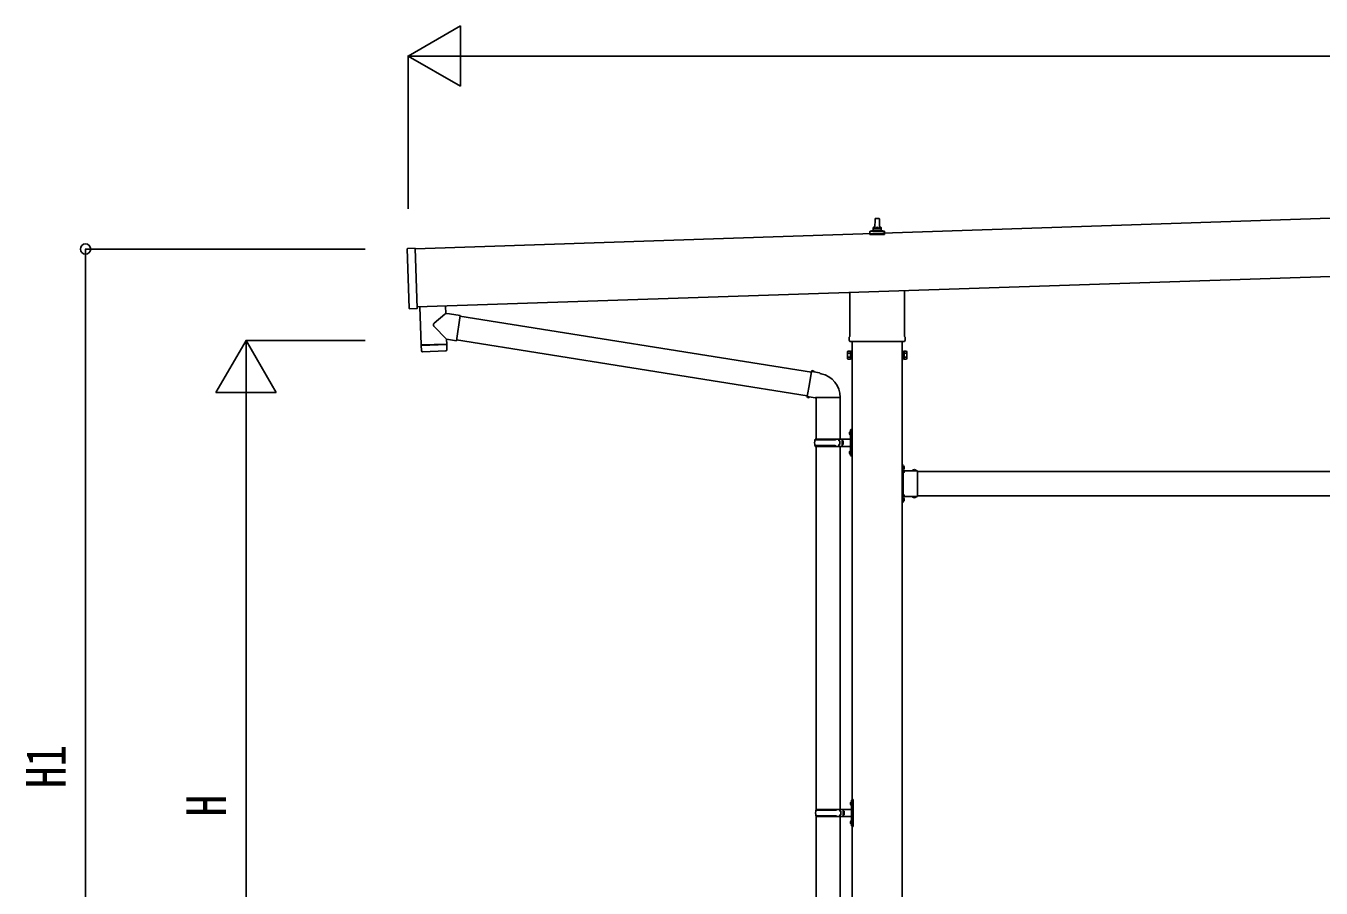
# Model space of a CAD drawing. Units: millimetres, scale not verified. Extents: x -12615 to 12615, y -8910 to 8910.
# Drawn here: x -5414 to -2187, y -2302 to -154 of the extents above; entities that cross this region are included whole.
import ezdxf
from ezdxf.enums import TextEntityAlignment as Align

# ---------------------------------------------------------------- set-up
doc = ezdxf.new("R2010")
doc.units = ezdxf.units.MM
doc.header["$LTSCALE"] = 40
for name, color, linetype in [('0-5_YKK_13', 4, 'Continuous'), ('0-6_YKK_A1', 4, 'Continuous'), ('0-7_YKK_D', 6, 'Continuous')]:
    doc.layers.add(name, color=color, linetype=linetype)
doc.styles.add('ＭＳ ゴシック', font='')
doc.styles.get('ＭＳ ゴシック').set_extended_font_data('MS Gothic')

msp = doc.modelspace()

# ---------------------------------------------------------------- linework, layer by layer
at = {"layer": '0-5_YKK_13'}
for p, q in [((-3299.18, -658.34), (-3298.45, -634.81)), ((-3297.45, -633.84), (-3288.9, -633.84)), ((-3287.9, -634.81), (-3287.18, -658.34)), ((-3311.43, -673.84), (-3311.43, -666.12)), ((-3274.93, -673.84), (-3311.43, -673.84)), ((-3311.05, -665.34), (-3275.31, -665.34)), ((-3310.66, -665.15), (-3303.94, -663.52)), ((-3303.56, -663.34), (-3282.8, -663.34)), ((-3303.18, -662.55), (-3303.18, -658.34)), ((-3302.18, -658.34), (-3284.18, -658.34)), ((-3283.18, -662.55), (-3283.18, -658.34)), ((-3275.69, -665.15), (-3282.41, -663.52)), ((-3274.93, -673.84), (-3274.93, -666.12)), ((-4459.38, -857.63), (-4464.31, -709.72)), ((-4444.36, -708.05), (-4463.35, -708.68)), ((-3361.48, -927.83), (-3361.48, -818.31)), ((-3224.88, -813.76), (-3224.88, -927.83)), ((-4368.9, -852.03), (-4368.29, -870.22)), ((-4366.13, -934.86), (-4397.63, -902.35)), ((-4332.69, -875.28), (-4341.65, -938.34)), ((-4332.95, -877.11), (-3456.96, -1016.58)), ((-4366.13, -934.86), (-4341.65, -938.34)), ((-4366.13, -934.86), (-4365.73, -946.87)), ((-3363.18, -936.6), (-3363.18, -931.1)), ((-3223.18, -931.1), (-3223.18, -936.6)), ((-4429.66, -950), (-4429, -963.04)), ((-4368.39, -963.97), (-4425.9, -965.89)), ((-4425.2, -948.86), (-4425.15, -949.85)), ((-4370.23, -947.02), (-4370.22, -948.02)), ((-4341.39, -936.52), (-3467.38, -1075.67)), ((-3367.18, -966.1), (-3366.42, -964.78)), ((-3367.18, -966.1), (-3367.18, -983.1)), ((-3225.24, -940.1), (-3361.11, -940.1)), ((-3219.18, -966.1), (-3219.94, -964.78)), ((-3219.18, -966.1), (-3219.18, -983.1)), ((-3367.18, -983.1), (-3366.42, -984.41)), ((-3360.18, -969.69), (-3366.42, -969.69)), ((-3360.18, -979.51), (-3366.42, -979.51)), ((-3360.18, -984.41), (-3366.42, -984.41)), ((-3357.68, -983.8), (-3360.18, -983.8)), ((-3228.68, -983.8), (-3226.18, -983.8)), ((-3226.18, -969.69), (-3219.94, -969.69)), ((-3226.18, -979.51), (-3219.94, -979.51)), ((-3226.18, -984.41), (-3219.94, -984.41)), ((-3219.18, -983.1), (-3219.94, -984.41)), ((-3456.64, -1014.76), (-3462.17, -1046.12)), ((-3456.64, -1014.76), (-3455.49, -1012.78)), ((-3455.49, -1012.78), (-3451.93, -1013.41)), ((-3451.93, -1013.41), (-3451.52, -1015.75)), ((-3437, -1018.58), (-3435.32, -1020.2)), ((-3435.32, -1020.2), (-3433.2, -1020.65)), ((-3467.7, -1077.49), (-3462.17, -1046.12)), ((-3467.7, -1077.49), (-3467.3, -1079.74)), ((-3467.7, -1077.49), (-3462.55, -1078.31)), ((-3467.3, -1079.74), (-3463.74, -1080.37)), ((-3463.74, -1080.37), (-3462.55, -1078.31)), ((-3462.55, -1078.31), (-3447.94, -1080.62)), ((-3447.94, -1080.62), (-3445.74, -1079.64)), ((-3385.44, -1080.03), (-3446.62, -1080.03)), ((-3445.68, -1080.03), (-3445.68, -1183.6)), ((-3385.68, -1080.03), (-3385.68, -1183.6)), ((-3359.68, -1160.6), (-3356.68, -1159.1)), ((-3359.68, -1160.6), (-3359.68, -1192.6)), ((-3356.68, -1159.1), (-3356.68, -1192.6)), ((-3356.68, -1159.1), (-3355.68, -1159.1)), ((-3355.68, -1159.1), (-3355.68, -1192.6)), ((-3448.68, -1185.6), (-3398.35, -1185.6)), ((-3447.68, -1183.6), (-3361.68, -1183.6)), ((-3447.68, -1183.6), (-3447.68, -1185.6)), ((-3388.68, -1183.6), (-3388.68, -1188.1)), ((-3388.68, -1188.1), (-3386.68, -1188.1)), ((-3386.68, -1188.1), (-3386.68, -1192.6)), ((-3386.68, -1197.1), (-3386.68, -1192.6)), ((-3380.68, -1183.6), (-3380.68, -1192.6)), ((-3380.68, -1188.1), (-3377.68, -1188.1)), ((-3380.68, -1201.6), (-3380.68, -1192.6)), ((-3377.68, -1188.1), (-3377.68, -1192.6)), ((-3377.68, -1197.1), (-3377.68, -1192.6)), ((-3361.98, -1166.45), (-3359.93, -1167.45)), ((-3360.71, -1164.45), (-3360.08, -1164.45)), ((-3360.71, -1164.45), (-3360.71, -1172.75)), ((-3360.71, -1172.75), (-3360.08, -1172.75)), ((-3360.08, -1164.45), (-3360.08, -1172.75)), ((-3360.08, -1164.45), (-3359.68, -1164.85)), ((-3360.08, -1172.75), (-3359.68, -1172.35)), ((-3359.93, -1167.45), (-3359.32, -1168.6)), ((-3359.68, -1164.85), (-3359.68, -1172.35)), ((-3359.68, -1224.6), (-3359.68, -1192.6)), ((-3356.68, -1226.1), (-3356.68, -1192.6)), ((-3355.68, -1226.1), (-3355.68, -1192.6)), ((-3448.68, -1199.6), (-3398.35, -1199.6)), ((-3447.68, -1201.6), (-3447.68, -1199.6)), ((-3447.68, -1201.6), (-3361.68, -1201.6)), ((-3445.68, -1201.6), (-3445.68, -2106.1)), ((-3388.68, -1201.6), (-3388.68, -1197.1)), ((-3388.68, -1197.1), (-3386.68, -1197.1)), ((-3385.68, -1201.6), (-3385.68, -2106.1)), ((-3380.68, -1197.1), (-3377.68, -1197.1)), ((-3361.98, -1214.45), (-3359.93, -1215.45)), ((-3360.71, -1212.45), (-3360.08, -1212.45)), ((-3360.71, -1212.45), (-3360.71, -1220.75)), ((-3360.71, -1220.75), (-3360.08, -1220.75)), ((-3360.08, -1212.45), (-3360.08, -1220.75)), ((-3360.08, -1212.45), (-3359.68, -1212.85)), ((-3360.08, -1220.75), (-3359.68, -1220.35)), ((-3359.93, -1215.45), (-3359.32, -1216.6)), ((-3359.68, -1212.85), (-3359.68, -1220.35)), ((-3359.68, -1224.6), (-3356.68, -1226.1)), ((-3356.68, -1226.1), (-3355.68, -1226.1)), ((-3229.08, -1247.1), (-3230.68, -1247.1)), ((-3230.68, -1251.6), (-3229.08, -1251.6)), ((-3229.08, -1252.6), (-3230.68, -1252.6)), ((-3224.98, -1254.6), (-3230.68, -1254.6)), ((-3229.08, -1256.6), (-3230.68, -1256.6)), ((-3230.68, -1257.6), (-3229.08, -1257.6)), ((-3229.08, -1264.06), (-3229.08, -1247.1)), ((-3229.08, -1250.56), (-3229.08, -1258.63)), ((-3229.08, -1253.47), (-3226.42, -1252.15)), ((-3229.08, -1255.72), (-3226.42, -1257.05)), ((-3228.22, -1249.86), (-3228.38, -1249.86)), ((-3192.68, -1262.5), (-3229.08, -1262.5)), ((-3228.68, -1264.1), (-3225.68, -1264.1)), ((-3228.68, -1272.88), (-3228.68, -1266.1)), ((-3228.68, -1314.88), (-3228.68, -1274.31)), ((-3228.22, -1259.33), (-3228.38, -1259.33)), ((-3205.41, -1261.64), (-3205.41, -1261.8)), ((-3196.64, -1262.5), (-3204.71, -1262.5)), ((-3201.8, -1262.5), (-3203.13, -1259.84)), ((-3199.55, -1262.5), (-3198.23, -1259.84)), ((-3195.94, -1261.64), (-3195.94, -1261.8)), ((-3192.68, -1272.88), (-3192.68, -1262.5)), ((-3192.68, -1314.88), (-3192.68, -1274.31)), ((-3228.68, -1323.1), (-3228.68, -1316.31)), ((-3192.68, -1326.7), (-3192.68, -1316.31)), ((-3229.08, -1332.6), (-3230.68, -1332.6)), ((-3229.08, -1336.6), (-3230.68, -1336.6)), ((-3229.08, -1342.1), (-3230.68, -1342.1)), ((-3229.08, -1342.1), (-3229.08, -1325.14)), ((-3192.68, -1326.7), (-3229.08, -1326.7)), ((-3229.08, -1330.56), (-3229.08, -1338.63)), ((-3229.08, -1333.47), (-3226.42, -1332.15)), ((-3229.08, -1335.72), (-3226.42, -1337.05)), ((-3225.68, -1325.1), (-3228.68, -1325.1)), ((-3228.22, -1329.86), (-3228.38, -1329.86)), ((-3228.22, -1339.33), (-3228.38, -1339.33)), ((-3205.41, -1327.56), (-3205.41, -1327.4)), ((-3196.64, -1326.7), (-3204.71, -1326.7)), ((-3201.8, -1326.7), (-3203.13, -1329.36)), ((-3199.55, -1326.7), (-3198.23, -1329.36)), ((-3195.94, -1327.56), (-3195.94, -1327.4)), ((-3359.48, -2088.95), (-3357.43, -2089.95)), ((-3358.21, -2086.95), (-3357.58, -2086.95)), ((-3358.21, -2086.95), (-3358.21, -2095.25)), ((-3358.21, -2095.25), (-3357.58, -2095.25)), ((-3357.58, -2086.95), (-3357.58, -2095.25)), ((-3357.58, -2086.95), (-3357.18, -2087.35)), ((-3357.58, -2095.25), (-3357.18, -2094.85)), ((-3357.43, -2089.95), (-3356.82, -2091.1)), ((-3357.18, -2083.1), (-3354.18, -2081.6)), ((-3357.18, -2083.1), (-3357.18, -2115.1)), ((-3357.18, -2087.35), (-3357.18, -2094.85)), ((-3354.18, -2081.6), (-3354.18, -2115.1)), ((-3354.18, -2081.6), (-3353.18, -2081.6)), ((-3353.18, -2081.6), (-3353.18, -2115.1)), ((-3446.18, -2108.1), (-3395.85, -2108.1)), ((-3446.18, -2122.1), (-3395.85, -2122.1)), ((-3445.68, -2124.09), (-3445.68, -3028.6)), ((-3445.18, -2106.1), (-3359.18, -2106.1)), ((-3445.18, -2106.1), (-3445.18, -2108.1)), ((-3445.18, -2124.1), (-3445.18, -2122.1)), ((-3445.18, -2124.1), (-3359.18, -2124.1)), ((-3386.18, -2106.1), (-3386.18, -2110.6)), ((-3386.18, -2110.6), (-3384.18, -2110.6)), ((-3386.18, -2124.1), (-3386.18, -2119.6)), ((-3386.18, -2119.6), (-3384.18, -2119.6)), ((-3385.68, -2124.09), (-3385.68, -3028.6)), ((-3384.18, -2110.6), (-3384.18, -2115.1)), ((-3384.18, -2119.6), (-3384.18, -2115.1)), ((-3378.18, -2106.1), (-3378.18, -2115.1)), ((-3378.18, -2110.6), (-3375.18, -2110.6)), ((-3378.18, -2124.1), (-3378.18, -2115.1)), ((-3378.18, -2119.6), (-3375.18, -2119.6)), ((-3375.18, -2110.6), (-3375.18, -2115.1)), ((-3375.18, -2119.6), (-3375.18, -2115.1)), ((-3357.18, -2147.1), (-3357.18, -2115.1)), ((-3354.18, -2148.6), (-3354.18, -2115.1)), ((-3353.18, -2148.6), (-3353.18, -2115.1)), ((-3359.48, -2136.95), (-3357.43, -2137.95)), ((-3358.21, -2134.95), (-3357.58, -2134.95)), ((-3358.21, -2134.95), (-3358.21, -2143.25)), ((-3358.21, -2143.25), (-3357.58, -2143.25)), ((-3357.58, -2134.95), (-3357.58, -2143.25)), ((-3357.58, -2134.95), (-3357.18, -2135.35)), ((-3357.58, -2143.25), (-3357.18, -2142.85)), ((-3357.43, -2137.95), (-3356.82, -2139.1)), ((-3357.18, -2135.35), (-3357.18, -2142.85)), ((-3357.18, -2147.1), (-3354.18, -2148.6)), ((-3354.18, -2148.6), (-3353.18, -2148.6))]:
    msp.add_line(p, q, dxfattribs=at)
for points in [[(-4444.36, -708.05), (-4439.36, -857.97), (-4458.35, -858.6)], [(-4432.86, -854.17), (-4429.7, -949.01), (-4365.73, -946.87)], [(-4368.29, -870.22), (-4370.38, -871.99), (-4397.59, -895.02)], [(-4332.69, -875.28), (-4358.6, -871.59), (-4368.29, -870.22)], [(-4365.49, -960.93), (-4365.7, -947.87), (-4429.66, -950)], [(-3360.18, -984.41), (-3360.18, -964.78), (-3366.42, -964.78)], [(-3360.18, -983.8), (-3360.18, -965.4), (-3357.68, -965.4)], [(-3226.18, -983.8), (-3226.18, -965.4), (-3228.68, -965.4)], [(-3226.18, -984.41), (-3226.18, -964.78), (-3219.94, -964.78)], [(-3456.64, -1014.76), (-3451.52, -1015.75), (-3437, -1018.58)], [(-3361.98, -1170.75), (-3359.93, -1169.75), (-3359.32, -1168.6)], [(-3361.98, -1218.75), (-3359.93, -1217.75), (-3359.32, -1216.6)], [(-3230.68, -1262.1), (-3230.68, -1256.1), (-3230.68, -1253.1), (-3230.68, -1247.1)], [(-3228.68, -1266.1), (-3225.68, -1266.1), (-3225.68, -1262.5)], [(-3228.68, -1323.1), (-3225.68, -1323.1), (-3225.68, -1326.7)], [(-3230.68, -1342.1), (-3230.68, -1336.1), (-3230.68, -1333.1), (-3230.68, -1327.1)], [(-3359.48, -2093.25), (-3357.43, -2092.25), (-3356.82, -2091.1)], [(-3359.48, -2141.25), (-3357.43, -2140.25), (-3356.82, -2139.1)]]:
    msp.add_lwpolyline(points, dxfattribs=at)
for points in [[(-3357.68, -985.1), (-3357.68, -964.1), (-3355.68, -964.1), (-3355.68, -985.1)], [(-3228.68, -985.1), (-3228.68, -964.1), (-3230.68, -964.1), (-3230.68, -985.1)]]:
    msp.add_lwpolyline(points, close=True, dxfattribs=at)
for centre, radius, start, end in [((-3297.45, -634.84), 1, 90, 178.60509), ((-3288.9, -634.84), 1, 1.39491, 90), ((-3310.43, -666.12), 1, 103.62699, 180), ((-3304.18, -662.55), 1, 283.62699, 0), ((-3299.09, -658.97), 4.13, 90, 171.17633), ((-3302.18, -659.34), 1, 90, 180), ((-3289.84, -658.34), 4.83, 133.60282, 180), ((-3296.51, -658.34), 4.83, 0, 46.39718), ((-3287.26, -658.97), 4.13, 8.82367, 90), ((-3284.18, -659.34), 1, 0, 90), ((-3282.18, -662.55), 1, 180, 256.37301), ((-3275.93, -666.12), 1, 0, 76.37301), ((-4463.31, -709.68), 1, 91.90915, 181.90915), ((-4458.38, -857.6), 1, 181.90915, 271.90915), ((-4394.21, -898.7), 5, 132.56466, 226.88314), ((-3359.18, -931.1), 4, 125.09963, 180), ((-3227.18, -931.1), 4, 0, 54.90037), ((-4426.01, -962.89), 3, 182.90915, 271.95747), ((-4368.49, -960.97), 3, 271.90915, 0.90915), ((-3362.83, -967.24), 4.34, 145.61575, 214.38425), ((-3359.18, -936.6), 4, 180, 194.47751), ((-3359.18, -936.6), 4, 194.47751, 241.04498), ((-3227.18, -936.6), 4, 298.95502, 345.52249), ((-3227.18, -936.6), 4, 345.52249, 0), ((-3223.52, -967.24), 4.34, 325.61575, 34.38425), ((-3350.94, -974.6), 16.24, 162.41205, 197.58795), ((-3362.83, -981.96), 4.34, 145.61575, 214.38425), ((-3235.42, -974.6), 16.24, 342.41205, 17.58795), ((-3223.52, -981.96), 4.34, 325.61575, 34.38425), ((-3445.74, -1079.64), 60.3, 359.62495, 78), ((-3399.93, -1192.6), 49.25, 171.82876, 180.00002), ((-3399.93, -1192.6), 49.25, 180.00002, 188.17127), ((-3398.35, -1183.6), 2, 270, 359.99998), ((-3356.38, -1168.6), 6, 136.21765, 223.78235), ((-3361.68, -1181.6), 2, 270, 359.99998), ((-3398.35, -1201.6), 2, 0.00005, 90.00004), ((-3356.38, -1216.6), 6, 136.21765, 223.78235), ((-3361.68, -1203.6), 2, 0.00005, 90.00004), ((-3228.38, -1250.56), 0.7, 90, 180), ((-3228.38, -1258.63), 0.7, 180, 270), ((-3228.22, -1250.73), 0.862, 39.12355, 90), ((-3232.98, -1254.6), 7, 0, 39.12355), ((-3232.98, -1254.6), 7, 320.87645, 0), ((-3228.68, -1262.1), 2, 180, 270), ((-3229.38, -1273.6), 1, 314.427, 45.573), ((-3228.22, -1258.47), 0.862, 270, 320.87645), ((-3204.55, -1261.64), 0.862, 129.12355, 180), ((-3204.71, -1261.8), 0.7, 180, 270), ((-3200.68, -1266.4), 7, 90, 129.12355), ((-3200.68, -1266.4), 7, 50.87645, 90), ((-3196.64, -1261.8), 0.7, 270, 0), ((-3196.8, -1261.64), 0.862, 0, 50.87645), ((-3191.98, -1273.6), 1, 134.427, 225.573), ((-3229.38, -1315.6), 1, 314.427, 45.573), ((-3191.98, -1315.6), 1, 134.427, 225.573), ((-3228.68, -1327.1), 2, 90, 180), ((-3228.38, -1330.56), 0.7, 90, 180), ((-3228.38, -1338.63), 0.7, 180, 270), ((-3228.22, -1330.73), 0.862, 39.12355, 90), ((-3228.22, -1338.47), 0.862, 270, 320.87645), ((-3232.98, -1334.6), 7, 0, 39.12355), ((-3232.98, -1334.6), 7, 320.87645, 0), ((-3204.71, -1327.4), 0.7, 90, 180), ((-3204.55, -1327.56), 0.862, 180, 230.87645), ((-3200.68, -1322.8), 7, 230.87645, 270), ((-3200.68, -1322.8), 7, 270, 309.12355), ((-3196.64, -1327.4), 0.7, 0, 90), ((-3196.8, -1327.56), 0.862, 309.12355, 0), ((-3353.88, -2091.1), 6, 136.21765, 223.78235), ((-3397.43, -2115.1), 49.25, 171.82876, 180.00002), ((-3397.43, -2115.1), 49.25, 180.00002, 188.17127), ((-3395.85, -2106.1), 2, 270, 359.99998), ((-3395.85, -2124.1), 2, 0.00005, 90.00004), ((-3359.18, -2104.1), 2, 270, 359.99998), ((-3359.18, -2126.1), 2, 0.00005, 90.00004), ((-3353.88, -2139.1), 6, 136.21765, 223.78235)]:
    msp.add_arc(centre, radius, start, end, dxfattribs=at)
at = {"layer": '0-6_YKK_A1'}
for p, q in [((947.69, -529.63), (-4444.37, -709.33)), ((-4439.54, -854.25), (952.52, -674.51)), ((-3355.68, -940.1), (-3355.68, -3737.6)), ((-3230.68, -3737.6), (-3230.68, -940.1)), ((-3192.68, -1264.6), (-293.68, -1264.6)), ((-3225.68, -1324.6), (-3230.18, -1324.6)), ((-3192.68, -1324.6), (-293.68, -1324.6))]:
    msp.add_line(p, q, dxfattribs=at)
msp.add_lwpolyline([(-3225.68, -1264.6), (-3230.18, -1264.6), (-3230.18, -1324.6)], dxfattribs=at)
at = {"layer": '0-7_YKK_D'}
for p, q in [((-4461.78, -229.08), (-4331.88, -154.08)), ((-4331.88, -304.08), (-4331.88, -154.08)), ((-4461.78, -609.86), (-4461.78, -228.08)), ((-4461.78, -229.08), (-4331.88, -304.08)), ((-4461.78, -229.08), (-4201.97, -229.08)), ((820, -229.08), (-4311.78, -229.08)), ((-4569.22, -709.98), (-5266.82, -709.98)), ((-5265.82, -3237.6), (-5265.82, -709.98)), ((-4865.82, -937.6), (-4940.82, -1067.5)), ((-4569.22, -937.6), (-4866.82, -937.6)), ((-4865.82, -937.6), (-4790.82, -1067.5)), ((-4865.82, -937.6), (-4865.82, -1197.41)), ((-4940.82, -1067.5), (-4790.82, -1067.5)), ((-4865.82, -3087.6), (-4865.82, -1087.6))]:
    msp.add_line(p, q, dxfattribs=at)
msp.add_circle((-5265.82, -709.98), 12.75, dxfattribs=at)

# ---------------------------------------------------------------- texts
at = {"layer": '0-7_YKK_D', "style": 'ＭＳ ゴシック', "width": 0.8}
for s, p in [('H1', (-5285.82, -2052.99)), ('H', (-4885.82, -2123.6))]:
    msp.add_text(s, height=98.97, rotation=90, dxfattribs=at).set_placement(p, align=Align.BOTTOM_LEFT)

doc.saveas('drawing.dxf')
